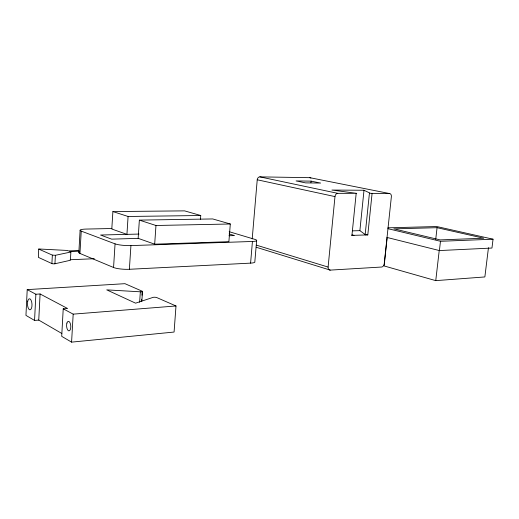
<?xml version="1.0" encoding="UTF-8"?>
<svg xmlns="http://www.w3.org/2000/svg" width="519" height="519" viewBox="0 0 519 519"><rect width="100%" height="100%" fill="white"/><g stroke="black" fill="none" stroke-linecap="round" stroke-linejoin="round"><path stroke-width="0.78" d="M27.215 289.621L35.876 294.241L40.093 293.968L67.58 308.5L63.221 308.824L61.703 336.344L71.583 342.131L174.079 332.05L175.999 305.97L156.822 297.595A2.193 0.487 3.5 0 0 153.034 297.381L135.589 303.174L106.726 289.868L140.344 291.808A2.147 0.467 3.4 0 0 142.206 291.684A2.147 0.467 3.4 0 0 142.225 291.217L124.956 283.679L27.215 289.621L25.95 315.39L34.552 320.431L38.75 320.087L61.852 333.496M34.552 320.431L35.876 294.241M79.452 251.183L69.76 251.54L70.869 252.007L70.409 260.259L54.943 263.762A1.765 0.337 2.6 0 1 53.34 263.834A1.765 0.337 2.6 0 1 51.9 263.574L38.419 257.385L38.704 248.971L67.185 250.45L68.287 250.917L78.771 250.534M38.75 320.087L40.093 293.968M51.9 263.574L52.348 255.114L38.841 249.133M54.943 263.762L55.397 255.303L70.869 252.007M71.583 342.131L73.179 314.138L63.221 308.824M78.849 252.39L80.121 230.164M256.671 240.284L254.835 261.732A10.484 1.881 4.8 0 1 250.593 263.127L129.374 269.283A11.58 2.225 3.3 0 1 113.564 267.493L79.952 253.454L81.23 231.111A11.029 1.739 3.3 0 1 86.212 229.067L112 228.509M112.889 211.564L111.799 229.022L126.934 234.374L128.089 216.481L112.889 211.564L184.576 210.87L200.756 215.508L200.444 219.55M113.564 267.493L115.056 243.852L81.23 231.111M129.374 269.283L130.931 245.597L252.435 241.465A10.523 1.661 4.8 0 0 254.712 239.324L229.171 231.701M139.358 220.121L138.145 238.338L154.681 244.183L228.879 241.692L230.313 223.994L212.712 218.947L139.358 220.121L155.972 225.493L230.313 223.994M139.643 302.233L140.344 291.808M141.518 301.61L141.681 299.21M141.953 295.214L142.167 292.022M141.849 301.065L142.504 291.47M154.681 244.183L155.972 225.493M252.202 238.941L257.229 179.782A2.971 2.361 -78 0 1 259.863 176.869L309.83 177.68L389.458 193.529A3.146 2.238 -77.7 0 1 391.378 196.643L384.216 263.853A3.108 2.193 -74.1 0 1 381.653 267.026L330.253 270.107L256.23 247.258M250.593 263.127L252.435 241.465M310.926 182.72L311.076 181.131L296.096 180.93L305.542 182.883L320.586 183.058L311.076 181.131M330.253 270.107A3.244 2.394 -73.2 0 1 328.105 267.071L334.982 196.597A3.289 2.439 -77.4 0 1 337.772 193.34L356.709 193.347L331.926 190.058L364.001 190.259L370.521 193.353L389.458 193.529M372.078 193.464L367.796 234.893L351.94 235.392L356.177 193.412M365.778 234.951L359.881 230.65L364.001 190.259M369.437 193.133L365.175 234.51L367.796 234.893M387.142 237.806L384.138 265.955L435.752 280.636L484.863 276.945L488.463 247.673M435.733 239.35L437.069 227.685L483.695 238.227L440.125 239.901L393.876 228.86L437.069 227.685M435.752 280.636L439.191 250.8M439.405 250.567L440.475 241.29L493.05 239.201L491.96 248.043L439.405 250.567L386.953 237.43M55.397 255.303L52.348 255.114M73.179 314.138L175.999 305.97M351.94 235.392L352.472 235.289L352.064 235.081M70.11 259.74L94.322 258.722M352.686 230.851L359.881 230.65M138.236 238.37L111.65 239.142L100.55 235.023L139.021 234.063M228.931 235.736L234.491 235.574L229.113 233.952M387.953 227.828L436.784 226.544L493.05 239.201M128.089 216.481L200.756 215.508M352.031 235.042L354.003 235.328M259.863 176.869L337.772 193.34M257.229 179.782L334.982 196.597M387.888 228.665L440.475 241.29M256.418 245.156L328.105 267.071M130.931 245.597A11.626 1.959 3.6 0 1 115.056 243.852M79.952 253.454A10.99 1.972 3.1 0 1 79.413 251.91M309.83 177.68A2.861 2.18 -78.3 0 1 310.887 178.075M66.906 323.065A4.794 2.095 86.1 0 0 68.612 330.817A4.794 2.095 86.1 0 0 70.565 324.414A4.794 2.095 86.1 0 0 66.906 323.065M27.734 301.137A5.553 2.258 86.9 0 0 29.81 309.824A5.553 2.258 86.9 0 0 31.672 301.922A5.553 2.258 86.9 0 0 27.734 301.137"/></g></svg>
